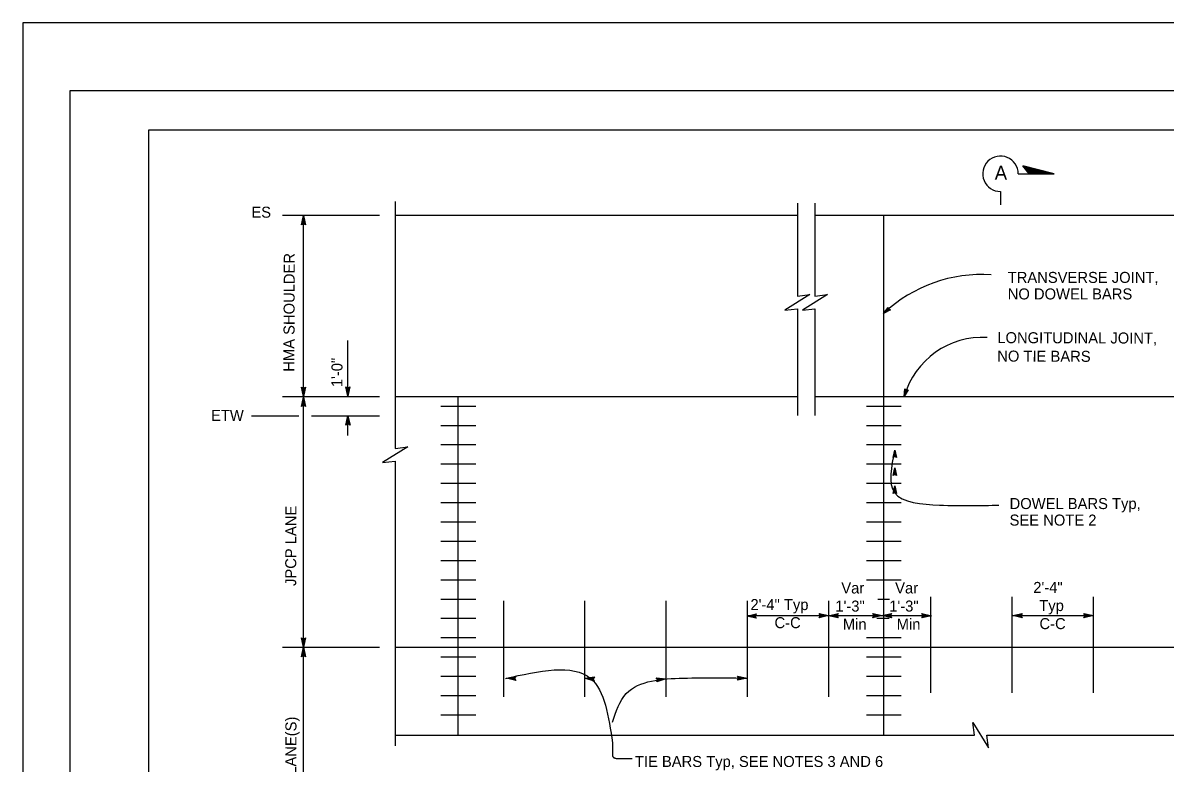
# Model space of a CAD drawing. Extents: x -894 to 866, y -472 to 714.
# Drawn here: x -894 to -169, y 243 to 714 of the extents above; entities that cross this region are included whole.
import ezdxf

# ---------------------------------------------------------------- set-up
doc = ezdxf.new("R2010")
doc.units = 0
for name, color, linetype in [('23 Layout Notes', 7, 'Continuous'), ('border_PLOTTING-ELEMENTS', 7, 'Continuous'), ('border_rw_22x34_Cut_Lines', 7, 'Continuous'), ('border_SHEET', 7, 'Continuous'), ('rd_PAVEMENT', 7, 'Continuous'), ('rd_PAVEMENT-anno', 7, 'Continuous'), ('STR_Reinforcement A', 7, 'Continuous'), ('STR_Reinforcement B', 7, 'Continuous')]:
    doc.layers.add(name, color=color, linetype=linetype)

msp = doc.modelspace()

# ---------------------------------------------------------------- linework, layer by layer
at = {"layer": '23 Layout Notes'}
for p, q in [((-262.25, 617.8), (-262.25, 617.8)), ((-262.25, 617.7), (-239.46, 617.7)), ((-239.46, 617.7), (-259.35, 622.78)), ((-255.24, 617.7), (-259.35, 622.78)), ((-241.09, 617.7), (-258.93, 622.25)), ((-242.73, 617.7), (-258.5, 621.73)), ((-244.37, 617.7), (-258.07, 621.2)), ((-246, 617.7), (-257.65, 620.67)), ((-247.64, 617.7), (-257.22, 620.15)), ((-249.27, 617.7), (-256.8, 619.62)), ((-250.91, 617.7), (-256.37, 619.1)), ((-252.55, 617.7), (-255.95, 618.57)), ((-254.18, 617.7), (-255.52, 618.05)), ((-273.5, 606.45), (-273.5, 597.9))]:
    msp.add_line(p, q, dxfattribs=at)
msp.add_arc((-273.5, 617.7), 11.25, 0.00004, 270.00053, dxfattribs=at)
at = {"layer": 'border_PLOTTING-ELEMENTS'}
for points in [[(-894.04, -472.45), (865.96, -472.45), (865.96, 713.55), (-894.04, 713.55)], [(-864.04, 670.55), (835.96, 670.55), (835.96, -429.45), (-864.04, -429.45)]]:
    msp.add_lwpolyline(points, close=True, dxfattribs=at)
at = {"layer": 'border_rw_22x34_Cut_Lines'}
msp.add_lwpolyline([(-864.04, 670.55), (835.96, 670.55), (835.96, -429.45), (-864.04, -429.45)], close=True, dxfattribs=at)
at = {"layer": 'border_SHEET'}
for p, q in [((-814.04, 645.55), (810.96, 645.55)), ((-814.04, -404.45), (-814.04, 645.55))]:
    msp.add_line(p, q, dxfattribs=at)
at = {"layer": 'rd_PAVEMENT'}
for p, q in [((-657.74, 600.18), (-657.74, 443.22)), ((-402.42, 599.05), (-402.42, 539.98)), ((-391.27, 599.05), (-391.27, 539.98)), ((-657.74, 591.46), (-402.42, 591.46)), ((-391.27, 591.46), (93.8, 591.46)), ((-347.59, 261.16), (-347.59, 591.46)), ((-394.42, 540.98), (-410.42, 530.98)), ((-402.42, 539.98), (-394.42, 540.98)), ((-383.27, 540.98), (-399.27, 530.98)), ((-391.27, 539.98), (-383.27, 540.98)), ((-410.42, 530.98), (-402.42, 531.98)), ((-402.42, 531.98), (-402.42, 464.12)), ((-399.27, 530.98), (-391.27, 531.98)), ((-391.27, 531.98), (-391.27, 464.12)), ((-657.74, 476.27), (-402.45, 476.27)), ((-617.64, 261.16), (-617.64, 476.27)), ((-391.27, 476.27), (93.8, 476.27)), ((-347.59, 261.16), (-347.59, 476.27)), ((-649.74, 444.22), (-665.74, 434.22)), ((-657.74, 443.22), (-649.74, 444.22)), ((-665.74, 434.22), (-657.74, 435.22)), ((-657.74, 435.22), (-657.74, 254.26)), ((-657.74, 316.97), (50.2, 316.97)), ((-290.09, 261.16), (-291.09, 269.16)), ((-291.09, 269.16), (-281.09, 253.16)), ((-657.74, 261.16), (-290.09, 261.16)), ((-282.09, 261.16), (93.8, 261.16)), ((-281.09, 253.16), (-282.09, 261.16))]:
    msp.add_line(p, q, dxfattribs=at)
at = {"layer": 'rd_PAVEMENT-anno'}
for p, q in [((-729.15, 591.46), (-667.74, 591.46)), ((-717.22, 585.16), (-715.88, 591.16)), ((-716.86, 585.37), (-715.88, 589.78)), ((-716.5, 585.61), (-715.88, 588.4)), ((-715.92, 2.35), (-715.92, 591.46)), ((-715.88, 591.16), (-715.88, 591.16)), ((-715.88, 591.16), (-714.55, 585.16)), ((-715.88, 589.77), (-714.91, 585.39)), ((-715.88, 588.4), (-715.26, 585.57)), ((-715.88, 585.96), (-717.22, 585.16)), ((-717.22, 585.16), (-717.22, 585.16)), ((-716.16, 585.78), (-715.88, 587.01)), ((-715.88, 587.01), (-715.62, 585.81)), ((-714.55, 585.16), (-715.88, 585.96)), ((-714.55, 585.16), (-714.55, 585.16)), ((-347.71, 528.92), (-344.77, 532.86)), ((-343.37, 531.24), (-347.71, 528.92)), ((-346.87, 529.65), (-344.72, 532.52)), ((-343.69, 531.34), (-346.87, 529.64)), ((-346.03, 530.36), (-344.65, 532.22)), ((-344.02, 531.44), (-346.03, 530.36)), ((-345.2, 531.08), (-344.6, 531.88)), ((-344.31, 531.56), (-345.2, 531.08)), ((-344.77, 532.86), (-344.77, 532.86)), ((-344.77, 532.86), (-344.56, 531.64)), ((-344.56, 531.64), (-343.37, 531.24)), ((-343.37, 531.24), (-343.37, 531.24)), ((-347.71, 528.92), (-347.71, 528.92)), ((-687.79, 476.27), (-687.79, 511.83)), ((-715.92, 476.26), (-717.25, 482.26)), ((-717.25, 482.26), (-717.25, 482.26)), ((-717.25, 482.26), (-715.92, 481.46)), ((-715.92, 477.65), (-716.89, 482.03)), ((-715.92, 479.02), (-716.54, 481.85)), ((-715.92, 480.41), (-716.18, 481.61)), ((-715.92, 481.46), (-714.58, 482.26)), ((-714.58, 482.26), (-715.92, 476.26)), ((-714.93, 482.05), (-715.92, 477.64)), ((-715.29, 481.81), (-715.92, 479.02)), ((-715.64, 481.64), (-715.92, 480.41)), ((-714.58, 482.26), (-714.58, 482.26)), ((-687.77, 476.34), (-689.1, 482.34)), ((-689.1, 482.34), (-689.1, 482.34)), ((-689.1, 482.34), (-687.77, 481.54)), ((-687.78, 477.73), (-688.74, 482.1)), ((-687.77, 479.1), (-688.4, 481.92)), ((-687.77, 480.48), (-688.04, 481.69)), ((-687.77, 481.54), (-686.43, 482.34)), ((-686.43, 482.34), (-687.77, 476.34)), ((-686.79, 482.12), (-687.77, 477.72)), ((-687.15, 481.89), (-687.77, 479.1)), ((-687.5, 481.71), (-687.77, 480.48)), ((-686.43, 482.34), (-686.43, 482.34)), ((-334.57, 476.27), (-334.12, 481.16)), ((-332.09, 480.51), (-334.57, 476.27)), ((-334.23, 477.33), (-333.9, 480.9)), ((-332.41, 480.44), (-334.23, 477.32)), ((-334.12, 481.16), (-334.12, 481.16)), ((-334.12, 481.16), (-333.3, 480.23)), ((-333.89, 478.37), (-333.68, 480.68)), ((-332.74, 480.35), (-333.89, 478.37)), ((-333.56, 479.43), (-333.47, 480.41)), ((-333.05, 480.3), (-333.56, 479.43)), ((-333.3, 480.23), (-332.09, 480.51)), ((-332.09, 480.51), (-332.09, 480.51)), ((-729.15, 476.27), (-667.74, 476.27)), ((-717.25, 469.88), (-715.91, 475.88)), ((-716.89, 470.1), (-715.91, 474.5)), ((-716.54, 470.33), (-715.91, 473.12)), ((-716.19, 470.51), (-715.91, 471.73)), ((-715.92, 476.26), (-715.92, 476.26)), ((-715.91, 475.88), (-715.91, 475.88)), ((-715.91, 475.88), (-714.58, 469.88)), ((-715.91, 474.49), (-714.94, 470.11)), ((-715.91, 473.12), (-715.29, 470.29)), ((-715.91, 471.73), (-715.65, 470.53)), ((-687.77, 476.34), (-687.77, 476.34)), ((-334.57, 476.27), (-334.57, 476.27)), ((-715.91, 470.68), (-717.25, 469.88)), ((-717.25, 469.88), (-717.25, 469.88)), ((-714.58, 469.88), (-715.91, 470.68)), ((-714.58, 469.88), (-714.58, 469.88)), ((-748.94, 464.02), (-721.15, 464.02)), ((-721.15, 464.02), (-718.93, 464.02)), ((-710.92, 464.02), (-667.74, 464.02)), ((-689.05, 458.02), (-687.71, 464.02)), ((-687.71, 458.82), (-689.05, 458.02)), ((-689.05, 458.02), (-689.05, 458.02)), ((-688.69, 458.23), (-687.71, 462.64)), ((-688.33, 458.47), (-687.71, 461.25)), ((-687.98, 458.64), (-687.71, 459.87)), ((-687.79, 451.38), (-687.79, 464.02)), ((-687.71, 464.02), (-687.71, 464.02)), ((-687.71, 464.02), (-686.38, 458.02)), ((-687.71, 461.25), (-687.08, 458.43)), ((-687.71, 459.87), (-687.44, 458.66)), ((-686.38, 458.02), (-687.71, 458.82)), ((-687.7, 462.63), (-686.73, 458.25)), ((-686.38, 458.02), (-686.38, 458.02)), ((-341.69, 437.44), (-340.58, 442.23)), ((-340.62, 438.07), (-341.69, 437.44)), ((-341.69, 437.44), (-341.69, 437.44)), ((-341.41, 437.61), (-340.59, 441.13)), ((-341.12, 437.8), (-340.6, 440.02)), ((-340.84, 437.93), (-340.61, 438.92)), ((-339.56, 437.42), (-340.62, 438.07)), ((-340.61, 438.92), (-340.41, 437.95)), ((-340.6, 440.02), (-340.12, 437.76)), ((-340.59, 441.12), (-339.84, 437.61)), ((-340.58, 442.23), (-340.58, 442.23)), ((-340.58, 442.23), (-339.56, 437.42)), ((-339.56, 437.42), (-339.56, 437.42)), ((-341.61, 426.04), (-340.5, 430.83)), ((-341.32, 426.21), (-340.51, 429.73)), ((-341.04, 426.4), (-340.52, 428.62)), ((-340.52, 428.62), (-340.04, 426.36)), ((-340.51, 429.72), (-339.76, 426.21)), ((-340.5, 430.83), (-340.5, 430.83)), ((-340.5, 430.83), (-339.47, 426.02)), ((-340.53, 426.67), (-341.61, 426.04)), ((-341.61, 426.04), (-341.61, 426.04)), ((-340.76, 426.54), (-340.53, 427.52)), ((-340.53, 427.52), (-340.32, 426.55)), ((-339.47, 426.02), (-340.53, 426.67)), ((-339.47, 426.02), (-339.47, 426.02)), ((-341.69, 414.64), (-340.58, 419.44)), ((-340.61, 415.28), (-341.69, 414.64)), ((-341.69, 414.64), (-341.69, 414.64)), ((-341.4, 414.82), (-340.59, 418.33)), ((-341.11, 415), (-340.6, 417.23)), ((-340.83, 415.14), (-340.61, 416.12)), ((-340.61, 416.12), (-340.4, 415.15)), ((-339.55, 414.63), (-340.61, 415.28)), ((-340.6, 417.23), (-340.11, 414.96)), ((-340.58, 419.44), (-340.58, 419.44)), ((-340.58, 419.44), (-339.55, 414.63)), ((-340.58, 418.32), (-339.84, 414.82)), ((-339.55, 414.63), (-339.55, 414.63)), ((-434.59, 337.09), (-382.52, 337.09)), ((-434.49, 336.77), (-428.49, 338.1)), ((-428.49, 335.44), (-434.49, 336.77)), ((-434.49, 336.77), (-434.49, 336.77)), ((-428.71, 335.79), (-433.11, 336.77)), ((-433.1, 336.78), (-428.73, 337.75)), ((-431.73, 336.77), (-428.91, 337.4)), ((-428.94, 336.15), (-431.73, 336.77)), ((-430.35, 336.77), (-429.14, 337.04)), ((-429.12, 336.5), (-430.35, 336.77)), ((-428.49, 338.1), (-429.29, 336.77)), ((-429.29, 336.77), (-428.49, 335.44)), ((-428.49, 338.1), (-428.49, 338.1)), ((-428.49, 335.44), (-428.49, 335.44)), ((-387.8, 337.09), (-388.6, 338.43)), ((-388.6, 338.43), (-388.6, 338.43)), ((-388.6, 338.43), (-382.6, 337.09)), ((-382.6, 337.09), (-388.6, 335.76)), ((-388.6, 335.76), (-387.8, 337.09)), ((-388.6, 335.76), (-388.6, 335.76)), ((-388.38, 338.07), (-383.98, 337.09)), ((-383.99, 337.08), (-388.36, 336.12)), ((-385.36, 337.09), (-388.18, 336.46)), ((-388.14, 337.71), (-385.36, 337.09)), ((-387.97, 337.36), (-386.74, 337.09)), ((-386.74, 337.09), (-387.95, 336.82)), ((-382.63, 336.98), (-376.63, 338.31)), ((-376.63, 335.64), (-382.63, 336.98)), ((-382.63, 336.98), (-382.63, 336.98)), ((-382.6, 337.09), (-382.6, 337.09)), ((-382.52, 337.06), (-347.59, 337.06)), ((-376.85, 336), (-381.25, 336.98)), ((-381.24, 336.99), (-376.87, 337.95)), ((-379.87, 336.98), (-377.04, 337.61)), ((-377.08, 336.36), (-379.87, 336.98)), ((-378.49, 336.98), (-377.28, 337.25)), ((-377.26, 336.7), (-378.49, 336.98)), ((-376.63, 338.31), (-377.43, 336.98)), ((-377.43, 336.98), (-376.63, 335.64)), ((-376.63, 338.31), (-376.63, 338.31)), ((-376.63, 335.64), (-376.63, 335.64)), ((-353.79, 337.06), (-354.59, 338.4)), ((-354.59, 338.4), (-354.59, 338.4)), ((-354.59, 338.4), (-348.59, 337.06)), ((-348.59, 337.06), (-354.59, 335.73)), ((-354.59, 335.73), (-353.79, 337.06)), ((-354.59, 335.73), (-354.59, 335.73)), ((-354.37, 338.05), (-349.97, 337.06)), ((-349.98, 337.06), (-354.36, 336.09)), ((-351.35, 337.06), (-354.18, 336.44)), ((-354.14, 337.69), (-351.35, 337.06)), ((-353.96, 337.34), (-352.73, 337.07)), ((-352.73, 337.07), (-353.94, 336.8)), ((-348.59, 337.06), (-342.59, 338.39)), ((-342.59, 335.72), (-348.59, 337.06)), ((-348.59, 337.06), (-348.59, 337.06)), ((-348.59, 337.06), (-348.59, 337.06)), ((-347.59, 337.06), (-317.67, 337.06)), ((-342.81, 336.08), (-347.21, 337.06)), ((-347.2, 337.07), (-342.82, 338.03)), ((-345.83, 337.06), (-343, 337.69)), ((-343.04, 336.44), (-345.83, 337.06)), ((-344.45, 337.06), (-343.24, 337.33)), ((-343.22, 336.78), (-344.45, 337.06)), ((-342.59, 338.39), (-343.39, 337.06)), ((-343.39, 337.06), (-342.59, 335.72)), ((-342.59, 338.39), (-342.59, 338.39)), ((-342.59, 335.72), (-342.59, 335.72)), ((-322.56, 336.99), (-323.36, 338.33)), ((-323.36, 338.33), (-323.36, 338.33)), ((-323.36, 338.33), (-317.36, 336.99)), ((-317.36, 336.99), (-323.36, 335.66)), ((-323.36, 335.66), (-322.56, 336.99)), ((-323.36, 335.66), (-323.36, 335.66)), ((-323.14, 337.97), (-318.74, 336.99)), ((-318.75, 336.99), (-323.12, 336.02)), ((-320.12, 336.99), (-322.95, 336.36)), ((-322.91, 337.61), (-320.12, 336.99)), ((-322.73, 337.27), (-321.5, 336.99)), ((-321.5, 336.99), (-322.71, 336.72)), ((-317.36, 336.99), (-317.36, 336.99)), ((-265.71, 337.06), (-259.71, 338.39)), ((-265.71, 337.06), (-214.52, 337.06)), ((-259.71, 335.72), (-265.71, 337.06)), ((-265.71, 337.06), (-265.71, 337.06)), ((-259.92, 336.08), (-264.33, 337.06)), ((-264.32, 337.07), (-259.94, 338.03)), ((-262.95, 337.06), (-260.12, 337.69)), ((-260.16, 336.44), (-262.95, 337.06)), ((-261.56, 337.06), (-260.36, 337.33)), ((-260.33, 336.78), (-261.56, 337.06)), ((-259.71, 338.39), (-260.51, 337.06)), ((-260.51, 337.06), (-259.71, 335.72)), ((-259.71, 338.39), (-259.71, 338.39)), ((-259.71, 335.72), (-259.71, 335.72)), ((-219.72, 337.06), (-220.52, 338.4)), ((-220.52, 338.4), (-220.52, 338.4)), ((-220.52, 338.4), (-214.52, 337.06)), ((-214.52, 337.06), (-220.52, 335.73)), ((-220.52, 335.73), (-219.72, 337.06)), ((-220.52, 335.73), (-220.52, 335.73)), ((-220.31, 338.05), (-215.9, 337.06)), ((-215.92, 337.06), (-220.29, 336.09)), ((-217.29, 337.06), (-220.11, 336.44)), ((-220.07, 337.69), (-217.29, 337.06)), ((-219.9, 337.34), (-218.67, 337.07)), ((-218.67, 337.07), (-219.88, 336.8)), ((-214.52, 337.06), (-214.52, 337.06)), ((-715.92, 316.99), (-717.25, 322.99)), ((-717.25, 322.99), (-717.25, 322.99)), ((-717.25, 322.99), (-715.92, 322.19)), ((-715.93, 318.38), (-716.9, 322.76)), ((-715.92, 319.75), (-716.55, 322.58)), ((-715.92, 321.13), (-716.19, 322.34)), ((-715.92, 322.19), (-714.58, 322.99)), ((-714.58, 322.99), (-715.92, 316.99)), ((-714.94, 322.77), (-715.92, 318.37)), ((-715.3, 322.54), (-715.92, 319.75)), ((-715.65, 322.36), (-715.92, 321.13)), ((-714.58, 322.99), (-714.58, 322.99)), ((-729.15, 316.97), (-667.74, 316.97)), ((-717.26, 310.99), (-715.92, 316.99)), ((-715.92, 311.79), (-717.26, 310.99)), ((-716.9, 311.21), (-715.92, 315.61)), ((-716.54, 311.44), (-715.92, 314.23)), ((-716.2, 311.62), (-715.92, 312.85)), ((-715.92, 316.99), (-715.92, 316.99)), ((-715.92, 316.99), (-715.92, 316.99)), ((-715.92, 316.99), (-714.59, 310.99)), ((-715.92, 315.6), (-714.95, 311.23)), ((-715.92, 314.23), (-715.3, 311.4)), ((-715.92, 312.85), (-715.66, 311.64)), ((-714.59, 310.99), (-715.92, 311.79)), ((-717.26, 310.99), (-717.26, 310.99)), ((-714.59, 310.99), (-714.59, 310.99)), ((-587.13, 297.29), (-581.13, 298.62)), ((-581.13, 295.95), (-587.13, 297.29)), ((-587.13, 297.29), (-587.13, 297.29)), ((-581.35, 296.3), (-585.75, 297.29)), ((-585.74, 297.29), (-581.36, 298.26)), ((-584.37, 297.29), (-581.54, 297.91)), ((-581.58, 296.66), (-584.37, 297.29)), ((-582.99, 297.28), (-581.78, 297.55)), ((-581.76, 297.01), (-582.99, 297.28)), ((-581.13, 298.62), (-581.93, 297.29)), ((-581.93, 297.29), (-581.13, 295.95)), ((-581.13, 298.62), (-581.13, 298.62)), ((-537.23, 297.3), (-531.14, 298.12)), ((-531.37, 295.46), (-537.23, 297.3)), ((-537.23, 297.3), (-537.23, 297.3)), ((-535.85, 297.19), (-531.41, 297.79)), ((-534.48, 297.07), (-531.61, 297.45)), ((-531.14, 298.12), (-532.05, 296.87)), ((-531.14, 298.12), (-531.14, 298.12)), ((-491.02, 296.34), (-491.98, 297.57)), ((-491.98, 297.57), (-491.98, 297.57)), ((-491.98, 297.57), (-485.86, 296.98)), ((-439.59, 297.36), (-440.39, 298.7)), ((-440.39, 298.7), (-440.39, 298.7)), ((-440.39, 298.7), (-434.39, 297.36)), ((-434.39, 297.36), (-440.39, 296.03)), ((-440.39, 296.03), (-439.59, 297.36)), ((-440.17, 298.34), (-435.77, 297.36)), ((-435.78, 297.36), (-440.15, 296.39)), ((-437.15, 297.36), (-439.98, 296.74)), ((-439.94, 297.98), (-437.15, 297.36)), ((-439.76, 297.64), (-438.53, 297.36)), ((-438.53, 297.36), (-439.74, 297.1)), ((-434.39, 297.36), (-434.39, 297.36)), ((-581.13, 295.95), (-581.13, 295.95)), ((-531.55, 295.84), (-535.86, 297.19)), ((-531.76, 296.21), (-534.48, 297.07)), ((-533.1, 296.95), (-531.88, 297.12)), ((-531.9, 296.57), (-533.1, 296.95)), ((-532.05, 296.87), (-531.37, 295.46)), ((-531.37, 295.46), (-531.37, 295.46)), ((-491.72, 297.24), (-487.23, 296.81)), ((-485.86, 296.98), (-491.64, 294.92)), ((-491.64, 294.92), (-491.02, 296.34)), ((-491.64, 294.92), (-491.64, 294.92)), ((-487.24, 296.81), (-491.46, 295.31)), ((-491.44, 296.92), (-488.6, 296.64)), ((-488.6, 296.64), (-491.32, 295.67)), ((-491.22, 296.59), (-489.97, 296.47)), ((-489.97, 296.47), (-491.14, 296.06)), ((-485.86, 296.98), (-485.86, 296.98)), ((-440.39, 296.03), (-440.39, 296.03))]:
    msp.add_line(p, q, dxfattribs=at)
for radius, end in [(91.35, 132.97497), (51.35, 164.34987)]:
    msp.add_arc((-285.13, 462.4), radius, 86.35775, end, dxfattribs=at)
for points in [[(-340.58, 442.23), (-340.75, 415.19), (-312.23, 407.26), (-274.45, 407.26)], [(-587.76, 297.19), (-533.65, 297.19), (-519.73, 256.24)], [(-519.8, 269.38), (-511.02, 287.5), (-474.88, 297.36), (-434.1, 297.36)]]:
    msp.add_spline(points, degree=3, dxfattribs=at)
msp.add_open_spline([(-519.73, 256.24), (-519.73, 250.14), (-519.73, 246.37), (-513.26, 246.37), (-509.81, 246.37), (-507.3, 246.37)], degree=2, dxfattribs=at)
at = {"layer": 'STR_Reinforcement A'}
for p, q in [((-628.66, 470.15), (-606.62, 470.15)), ((-358.61, 470.15), (-336.57, 470.15)), ((-628.66, 457.89), (-606.62, 457.89)), ((-358.61, 457.89), (-336.57, 457.89)), ((-628.66, 445.64), (-606.62, 445.64)), ((-358.61, 445.64), (-336.57, 445.64)), ((-628.66, 433.39), (-606.62, 433.39)), ((-358.61, 433.39), (-336.57, 433.39)), ((-628.66, 421.13), (-606.62, 421.13)), ((-358.61, 421.13), (-336.57, 421.13)), ((-628.66, 408.88), (-606.62, 408.88)), ((-358.61, 408.88), (-336.57, 408.88)), ((-628.66, 396.62), (-606.62, 396.62)), ((-358.61, 396.62), (-336.57, 396.62)), ((-628.66, 384.37), (-606.62, 384.37)), ((-358.61, 384.37), (-336.57, 384.37)), ((-628.66, 372.12), (-606.62, 372.12)), ((-358.61, 372.12), (-336.57, 372.12)), ((-628.66, 359.86), (-606.62, 359.86)), ((-358.61, 359.86), (-336.57, 359.86)), ((-628.66, 347.61), (-606.62, 347.61)), ((-351.31, 347.61), (-343.94, 347.61)), ((-628.66, 335.35), (-606.62, 335.35)), ((-351.91, 335.35), (-344.24, 335.35)), ((-628.66, 323.1), (-606.62, 323.1)), ((-358.61, 323.1), (-336.57, 323.1)), ((-628.66, 310.84), (-606.62, 310.84)), ((-358.61, 310.84), (-336.57, 310.84)), ((-628.66, 298.59), (-606.62, 298.59)), ((-358.61, 298.59), (-336.57, 298.59)), ((-628.66, 286.34), (-606.62, 286.34)), ((-358.61, 286.34), (-336.57, 286.34)), ((-628.66, 274.08), (-606.62, 274.08)), ((-358.61, 274.08), (-336.57, 274.08))]:
    msp.add_line(p, q, dxfattribs=at)
at = {"layer": 'STR_Reinforcement B'}
for p, q in [((-317.67, 287.93), (-317.67, 348.93)), ((-266.1, 287.93), (-266.1, 348.93)), ((-214.52, 287.93), (-214.52, 348.93)), ((-588.81, 285.53), (-588.81, 346.52)), ((-537.24, 285.53), (-537.24, 346.52)), ((-485.67, 285.53), (-485.67, 346.52)), ((-434.1, 285.53), (-434.1, 346.52)), ((-382.52, 285.53), (-382.52, 346.52))]:
    msp.add_line(p, q, dxfattribs=at)

# ---------------------------------------------------------------- texts
at = {"layer": '23 Layout Notes'}
msp.add_text('A', height=8.75, dxfattribs=at).set_placement((-277.14, 614))
at = {"layer": 'rd_PAVEMENT-anno'}
for s, p in [('ES', (-748.99, 589.8)), ('TRANSVERSE JOINT,', (-268.91, 548.37)), ('NO DOWEL BARS', (-268.91, 537.87)), ('ETW', (-774.61, 460.75)), ('DOWEL BARS Typ,', (-267.73, 404.74)), ('SEE NOTE 2', (-267.73, 394.24)), ('Var', (-374.55, 351.13)), ('Var', (-340.36, 351.13)), ('2\'-4"', (-252.7, 351.47)), ('2\'-4" Typ', (-432.22, 340.58)), ('1\'-3"', (-378.31, 339.63)), ('1\'-3"', (-344.12, 339.63)), ('Typ', (-248.88, 339.97)), ('C-C', (-416.93, 329.08)), ('Min', (-373.59, 328.13)), ('Min', (-339.4, 328.13)), ('C-C', (-248.75, 328.47)), ('TIE BARS Typ, SEE NOTES 3 AND 6', (-505.56, 240.93))]:
    msp.add_text(s, height=7, dxfattribs=at).set_placement(p)
for s, rotation, p in [('HMA SHOULDER', 89.79184, (-721.68, 491.95)), ('LONGITUDINAL JOINT,', 359.82385, (-275.53, 510.12)), ('1\'-0"', 90, (-691.16, 482.16)), ('NO TIE BARS', 359.82385, (-275.57, 498.41)), ('JPCP LANE', 89.79184, (-720.54, 355.86)), ('JPCP LANE(S)', 89.79184, (-720.57, 209.46))]:
    msp.add_text(s, height=7, rotation=rotation, dxfattribs=at).set_placement(p)

doc.saveas('drawing.dxf')
